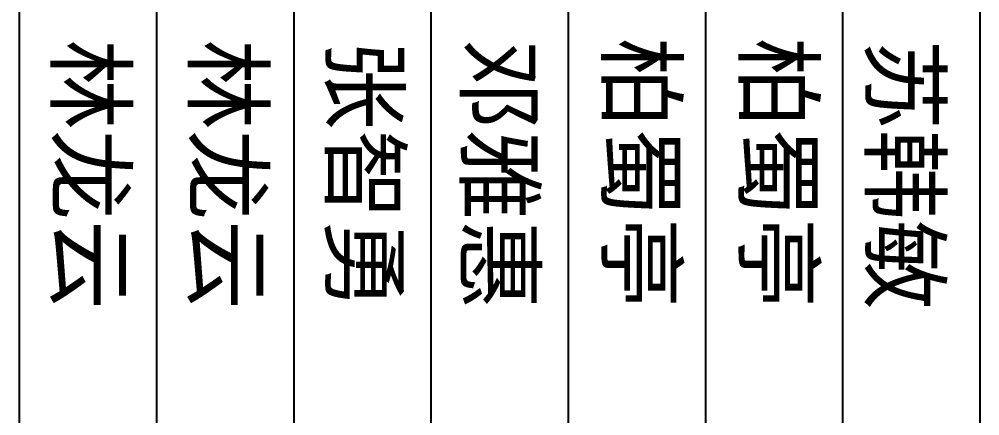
# Model space of a CAD drawing. Header units: metres. Extents: x 36500 to 80772748, y -35000 to 5806266.
# Drawn here: x 40386305.74 to 40386330.24, y 2902928.23 to 2902938.35 of the extents above; entities that cross this region are included whole.
import ezdxf

# ---------------------------------------------------------------- set-up
doc = ezdxf.new("R2010")
doc.units = ezdxf.units.M
doc.header["$LTSCALE"] = 10
doc.layers.add('图框', color=3, linetype='Continuous')
doc.styles.add('图框字型一', font='')
doc.styles.get('图框字型一').set_extended_font_data('SimSun')

# ---------------------------------------------------------------- blocks, each defined once
blk = doc.blocks.new('图框A1')
at = {"layer": '图框'}
for p, q in [((76100, 12000), (83100, 12000)), ((76100, 11300), (83100, 11300)), ((76100, 10600), (83100, 10600)), ((76100, 9900), (83100, 9900)), ((76100, 9200), (83100, 9200)), ((76100, 8500), (83100, 8500)), ((76100, 7800), (83100, 7800)), ((76100, 7100), (83100, 7100))]:
    blk.add_line(p, q, dxfattribs=at)

msp = doc.modelspace()

# ---------------------------------------------------------------- linework, layer by layer
at = {"layer": '图框'}
for p, q in [((40386305.739, 2902950.298), (40386305.739, 2902915.298)), ((40386309.239, 2902950.298), (40386309.239, 2902915.298)), ((40386312.739, 2902950.298), (40386312.739, 2902915.298)), ((40386316.239, 2902950.298), (40386316.239, 2902915.298)), ((40386319.739, 2902950.298), (40386319.739, 2902915.298)), ((40386323.239, 2902950.298), (40386323.239, 2902915.298)), ((40386326.739, 2902950.298), (40386326.739, 2902915.298)), ((40386330.239, 2902950.298), (40386330.239, 2902915.298))]:
    msp.add_line(p, q, dxfattribs=at)

# ---------------------------------------------------------------- block references
at = {"xscale": 0.005, "yscale": 0.005, "zscale": 0.005, "rotation": 270}
msp.add_blockref('图框A1', (40386270.239, 2903330.798), dxfattribs=at)

# ---------------------------------------------------------------- texts
at = {"layer": '图框', "style": '图框字型一'}
for s, p in [('林龙云', (40386306.713, 2902937.832)), ('林龙云', (40386310.213, 2902937.832)), ('张智勇', (40386313.713, 2902937.832)), ('邓雅惠', (40386317.149, 2902937.832)), ('柏蜀亭', (40386320.761, 2902937.885)), ('柏蜀亭', (40386324.261, 2902937.885)), ('苏韩敏', (40386327.483, 2902937.832))]:
    msp.add_text(s, height=1.6878, rotation=270, dxfattribs=at).set_placement(p)

doc.saveas('drawing.dxf')
